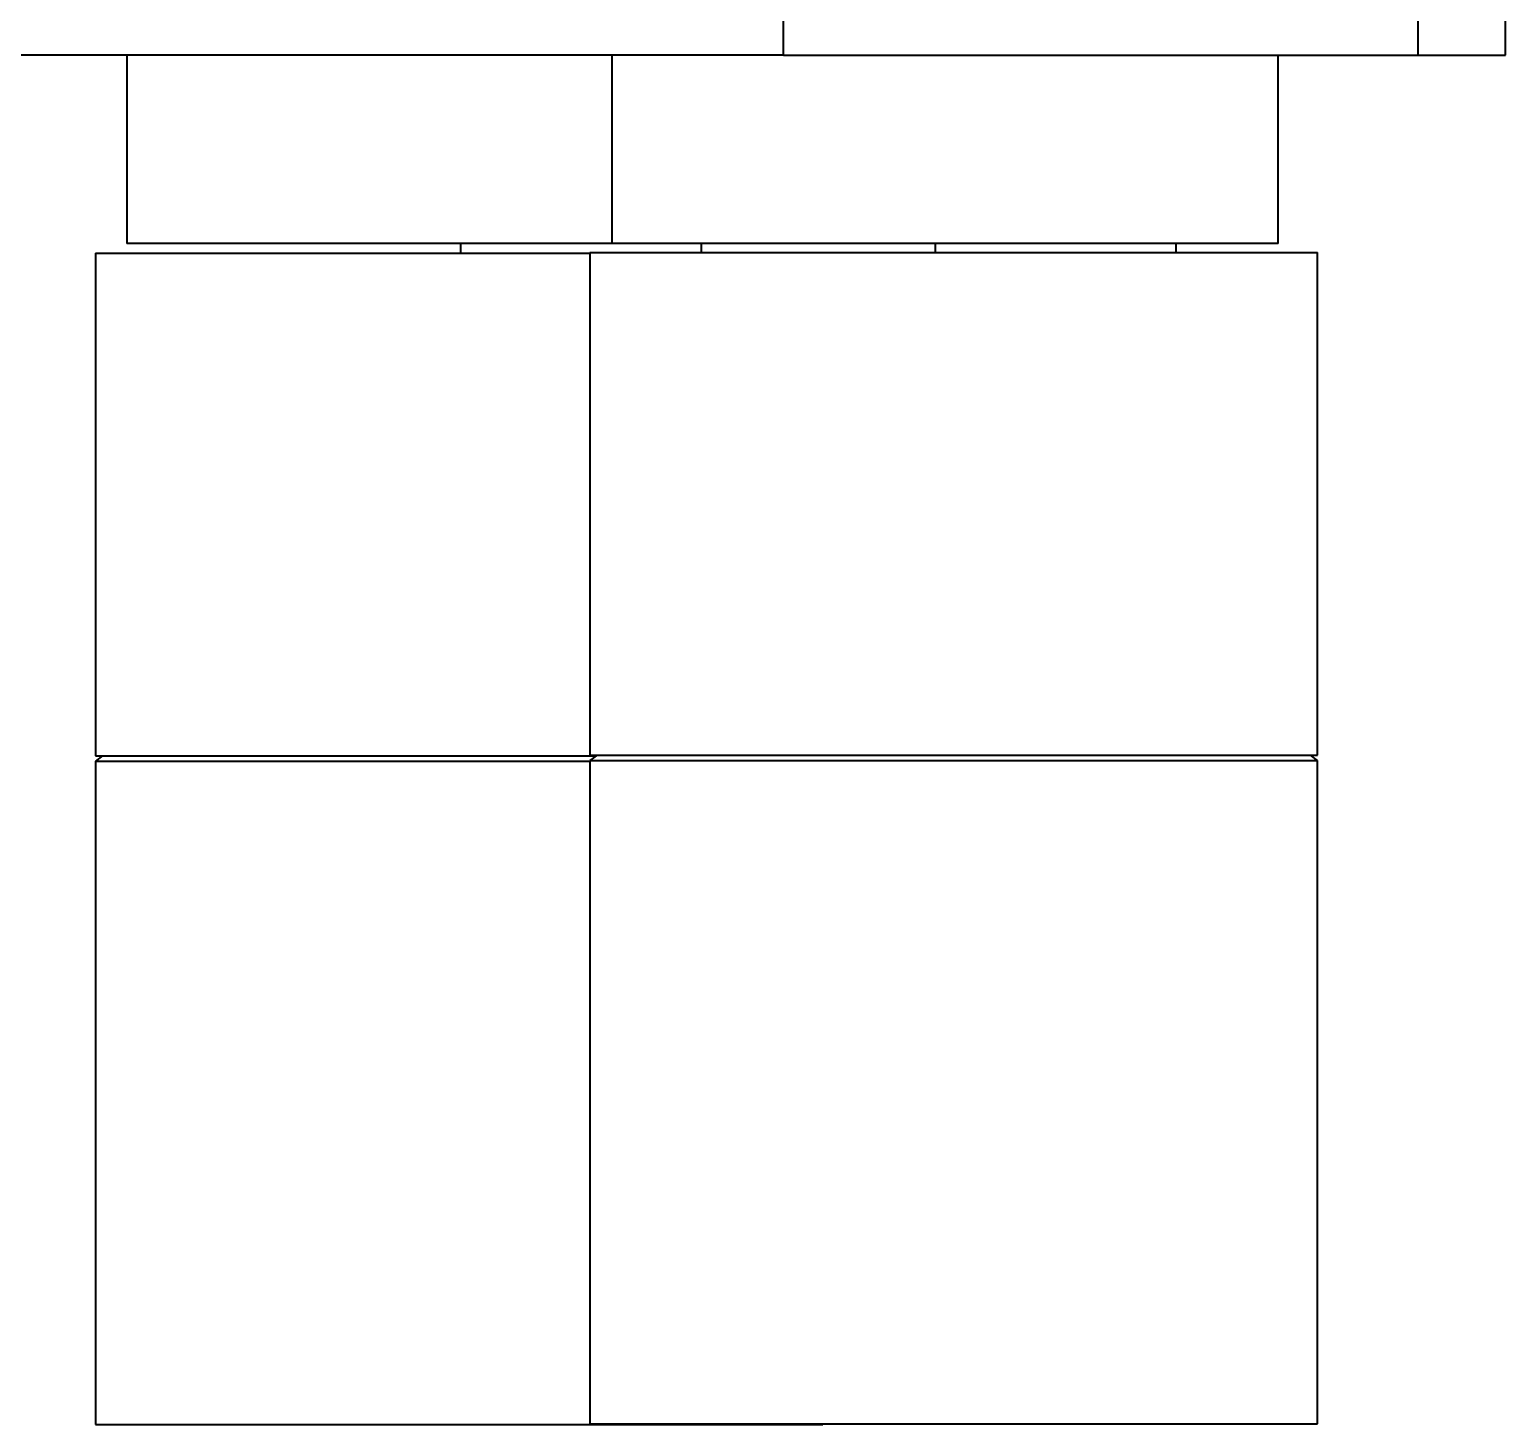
# Model space of a CAD drawing. Header units: inches. Extents: x 0 to 11, y 0 to 8.5.
# Drawn here: x 1.743 to 2.706, y 4.519 to 5.43 of the extents above; entities that cross this region are included whole.
import ezdxf

# ---------------------------------------------------------------- set-up
doc = ezdxf.new("R2010")
doc.units = ezdxf.units.IN
doc.header["$LTSCALE"] = 0.5
doc.header["$MEASUREMENT"] = 0
doc.layers.add('Visible', color=7, linetype='Continuous', lineweight=40)

msp = doc.modelspace()

# ---------------------------------------------------------------- linework, layer by layer
at = {"layer": 'Visible'}
for p, q in [((2.2351, 5.41335), (2.2351, 5.44668)), ((2.64941, 5.41335), (2.64941, 5.44668)), ((2.70649, 5.41335), (2.70649, 5.44668)), ((2.2351, 5.41335), (1.46926, 5.41335)), ((1.80633, 5.41335), (1.80633, 5.29035)), ((2.12308, 5.41335), (2.12308, 5.29035)), ((2.2351, 5.41335), (2.64941, 5.41335)), ((2.5581, 5.29035), (2.5581, 5.41335)), ((2.64941, 5.41335), (2.70649, 5.41335)), ((1.7858, 5.284), (1.7858, 4.95592)), ((1.7858, 5.284), (2.10872, 5.284)), ((2.12308, 5.29035), (1.80633, 5.29035)), ((2.02415, 5.29035), (2.02415, 5.284)), ((2.10872, 5.28434), (2.10872, 4.95625)), ((2.10872, 5.28434), (2.58379, 5.28434)), ((2.5581, 5.29035), (2.12308, 5.29035)), ((2.18163, 5.28434), (2.18163, 5.29035)), ((2.33407, 5.29035), (2.33407, 5.28434)), ((2.49155, 5.28434), (2.49155, 5.29035)), ((2.58379, 4.95625), (2.58379, 5.28434)), ((1.79045, 4.95592), (1.7858, 4.95236)), ((1.7858, 4.95592), (2.11293, 4.95592)), ((2.11337, 4.95625), (2.10872, 4.95269)), ((2.10872, 4.95625), (2.58379, 4.95625)), ((2.58379, 4.95269), (2.57914, 4.95625)), ((1.7858, 4.95236), (1.7858, 4.51929)), ((1.7858, 4.95236), (2.10872, 4.95236)), ((2.10872, 4.95269), (2.10872, 4.51962)), ((2.10872, 4.95269), (2.58379, 4.95269)), ((2.58379, 4.51962), (2.58379, 4.95269)), ((1.7858, 4.51929), (2.26087, 4.51929)), ((2.10872, 4.51962), (2.58379, 4.51962)), ((2.26087, 4.51929), (2.26087, 4.51962))]:
    msp.add_line(p, q, dxfattribs=at)

doc.saveas('drawing.dxf')
